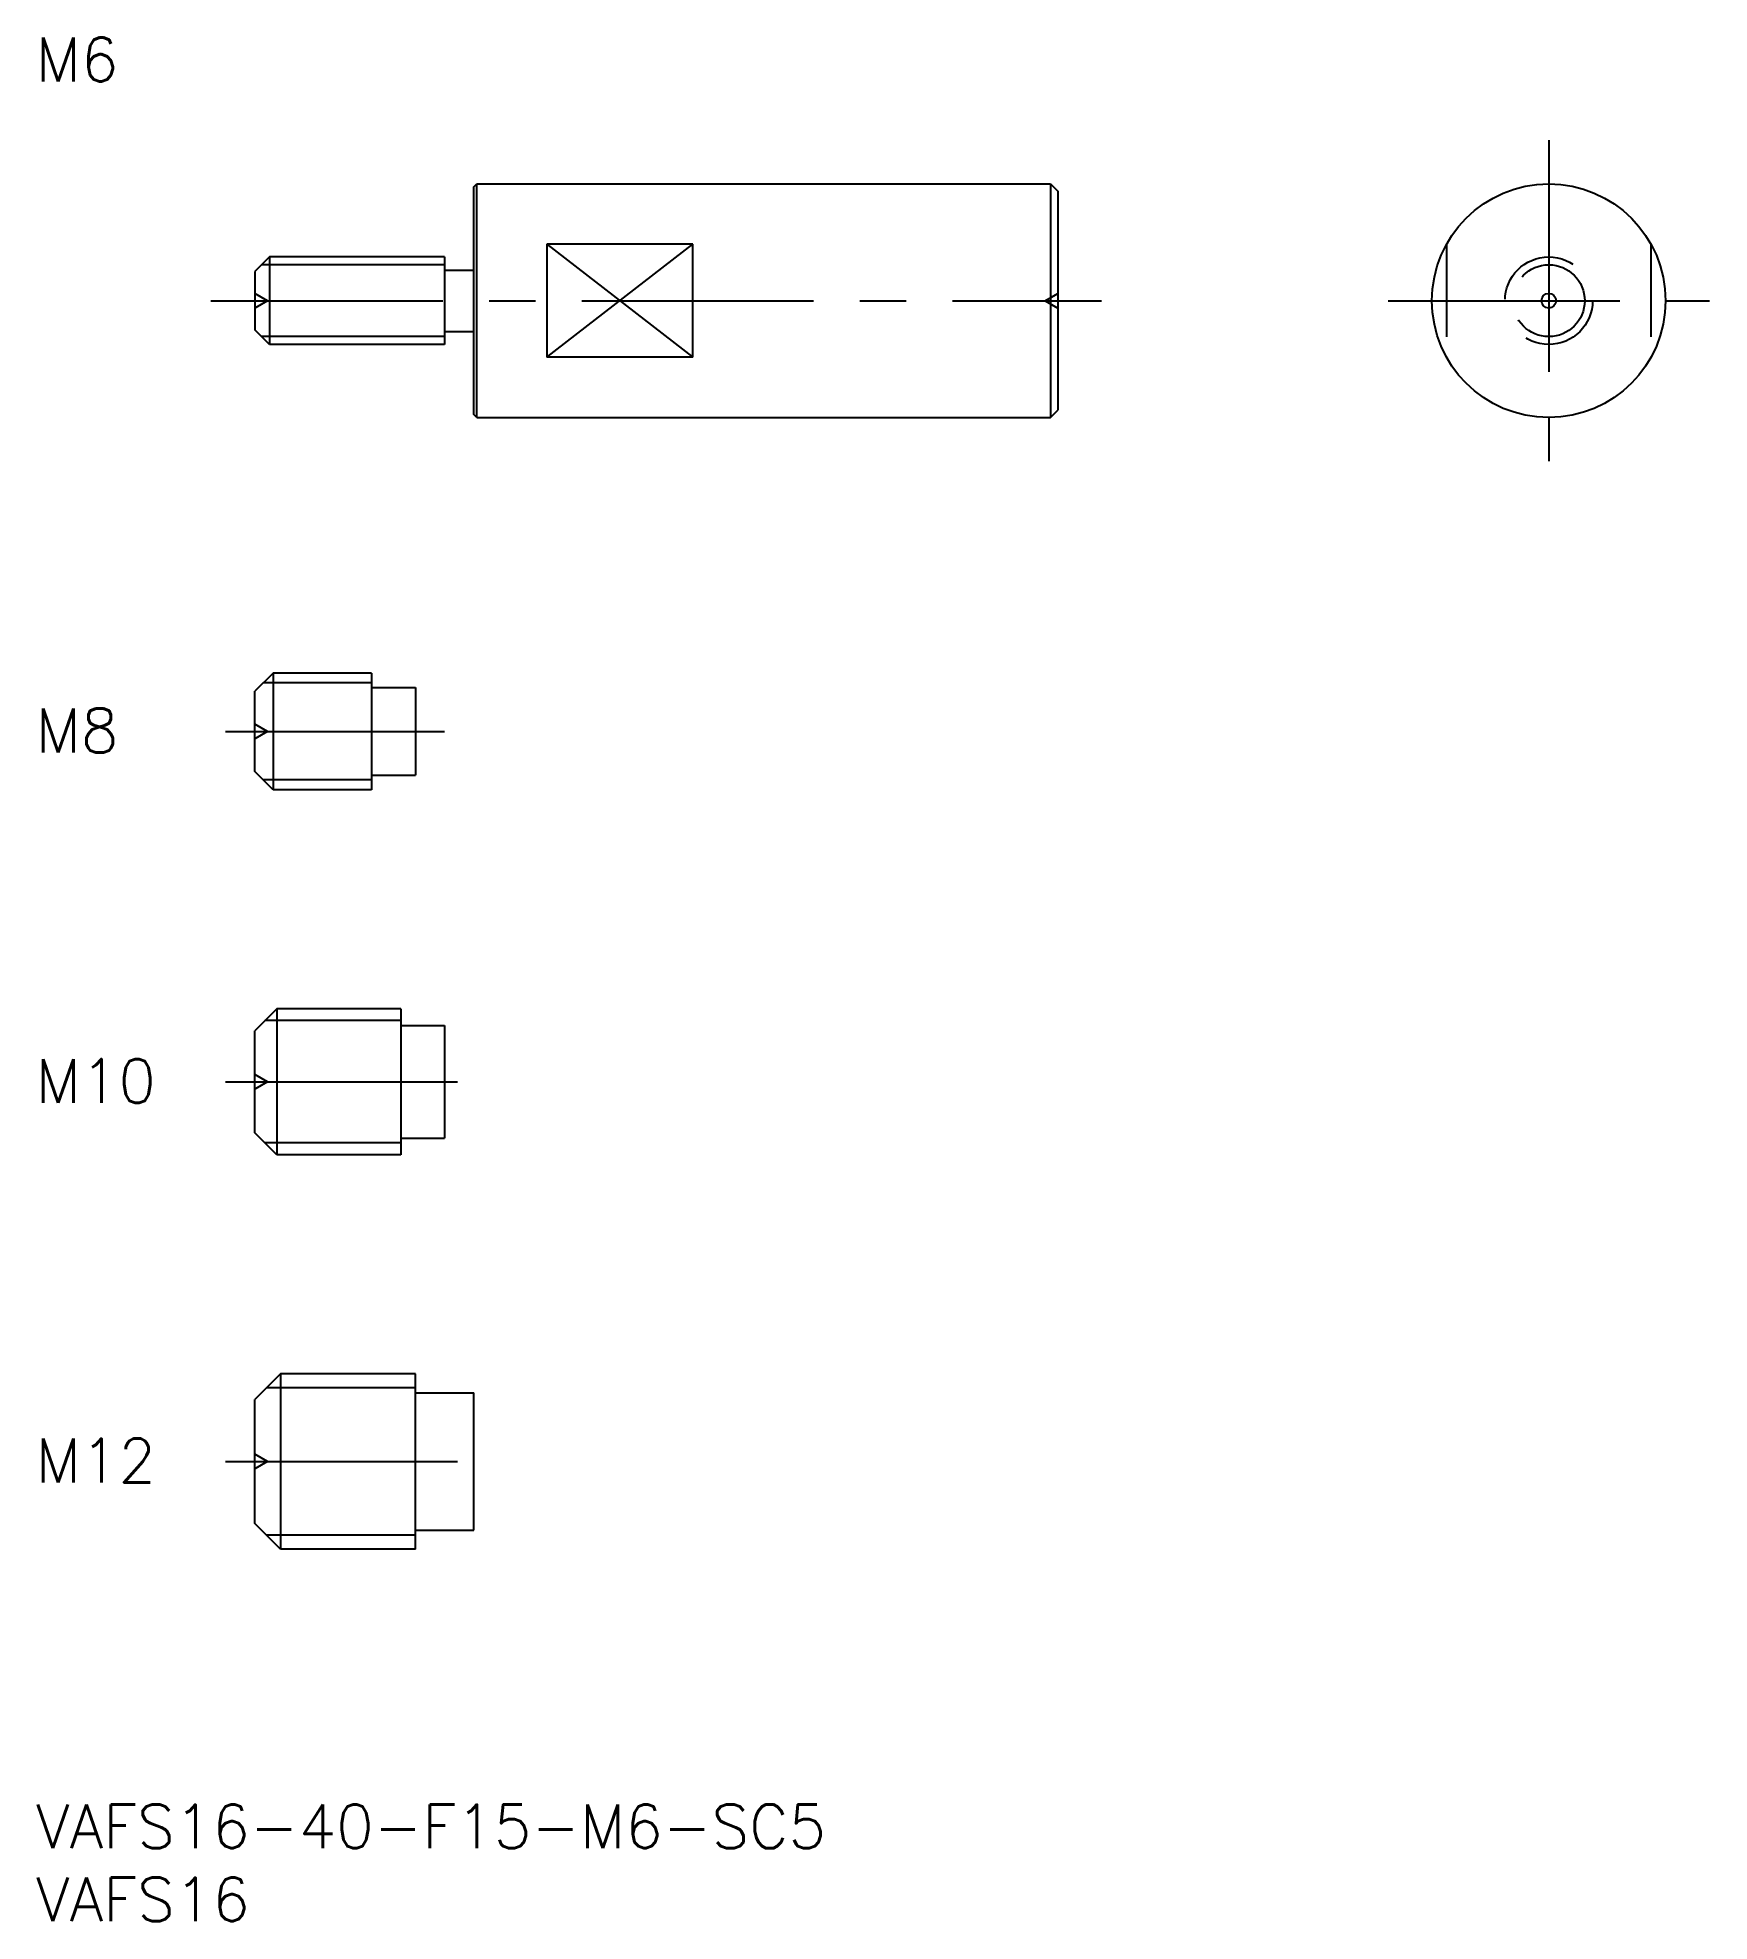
# Model space of a CAD drawing. Extents: x 0 to 115, y -8 to 121.
import ezdxf

# ---------------------------------------------------------------- set-up
doc = ezdxf.new("R2010")
doc.units = 0
doc.header["$LTSCALE"] = 0.5
doc.linetypes.add('CENTER', pattern=[50.8, 31.75, -6.35, 6.35, -6.35])
doc.linetypes.add('DASHED', pattern=[19.05, 12.7, -6.35])
for name, color, linetype in [('MSM_CENTER', 1, 'CENTER'), ('MSM_CONTINUOUS', 7, 'CONTINUOUS'), ('MSM_DASHED', 4, 'DASHED'), ('MSM_NARROW', 5, 'CONTINUOUS'), ('MSM_PART_NUMBER', 7, 'CONTINUOUS')]:
    doc.layers.add(name, color=color, linetype=linetype)
doc.styles.get("Standard").update_dxf_attribs({"font": 'txt.shx', "height": 1, "bigfont": 'bigfont.shx'})

# ---------------------------------------------------------------- blocks, each defined once
blk = doc.blocks.new('*U10')
at = {"layer": 'MSM_PART_NUMBER'}
blk.add_text('VAFS16-40-F15-M6-SC5', height=3, dxfattribs=at).set_placement((0, -3))
blk = doc.blocks.new('*U11')
at = {"layer": 'MSM_PART_NUMBER'}
blk.add_text('VAFS16', height=3, dxfattribs=at).set_placement((0, -8))
blk = doc.blocks.new('*U12')
at = {"layer": 'MSM_PART_NUMBER'}
blk.add_text('M12', height=3, dxfattribs=at).set_placement((0, 22.06))
blk = doc.blocks.new('*U13')
at = {"layer": 'MSM_PART_NUMBER'}
blk.add_text('M10', height=3, dxfattribs=at).set_placement((0, 48.06))
blk = doc.blocks.new('*U14')
at = {"layer": 'MSM_PART_NUMBER'}
blk.add_text('M8', height=3, dxfattribs=at).set_placement((0, 72.06))
blk = doc.blocks.new('*U15')
at = {"layer": 'MSM_PART_NUMBER'}
blk.add_text('M6', height=3, dxfattribs=at).set_placement((0, 118.02))

msp = doc.modelspace()

# ---------------------------------------------------------------- linework, layer by layer
at = {"layer": 'MSM_CENTER'}
for p, q in [((103.63, 114), (103.63, 92)), ((12, 103), (73, 103)), ((92.63, 103), (114.63, 103)), ((13, 73.5), (28, 73.5)), ((13, 49.5), (30, 49.5)), ((13, 23.5), (32, 23.5))]:
    msp.add_line(p, q, dxfattribs=at)
at = {"layer": 'MSM_CONTINUOUS'}
for p, q in [((30, 110.8), (30.2, 111)), ((30.2, 111), (69.5, 111)), ((30.2, 95), (30.2, 111)), ((69.5, 111), (69.5, 95)), ((69.5, 111), (70, 110.5)), ((30, 95.2), (30, 110.8)), ((70, 110.5), (70, 95.5)), ((16, 106), (15, 105)), ((28, 106), (16, 106)), ((16, 106), (16, 100)), ((28, 106), (28, 100)), ((35, 106.87), (35, 99.13)), ((45, 106.87), (35, 106.87)), ((45, 99.13), (45, 106.87)), ((15, 105), (15, 101)), ((28, 105.1), (30, 105.1)), ((16, 100), (15, 101)), ((28, 100.9), (30, 100.9)), ((28, 100), (16, 100)), ((45, 99.13), (35, 99.13)), ((69.5, 95), (70, 95.5)), ((30.2, 95), (30, 95.2)), ((30.2, 95), (69.5, 95)), ((16.25, 77.5), (15, 76.25)), ((23, 77.5), (16.25, 77.5)), ((16.25, 77.5), (16.25, 69.5)), ((23, 77.5), (23, 69.5)), ((15, 70.75), (15, 76.25)), ((23, 76.5), (26, 76.5)), ((26, 76.5), (26, 70.5)), ((16.25, 69.5), (15, 70.75)), ((23, 70.5), (26, 70.5)), ((23, 69.5), (16.25, 69.5)), ((16.5, 54.5), (15, 53)), ((25, 54.5), (16.5, 54.5)), ((16.5, 54.5), (16.5, 44.5)), ((25, 54.5), (25, 44.5)), ((15, 46), (15, 53)), ((25, 53.35), (28, 53.35)), ((28, 53.35), (28, 45.65)), ((16.5, 44.5), (15, 46)), ((25, 45.65), (28, 45.65)), ((25, 44.5), (16.5, 44.5)), ((16.75, 29.5), (15, 27.75)), ((26, 29.5), (16.75, 29.5)), ((16.75, 29.5), (16.75, 17.5)), ((26, 17.5), (26, 29.5)), ((15, 19.25), (15, 27.75)), ((26, 28.2), (30, 28.2)), ((30, 18.8), (30, 28.2)), ((16.75, 17.5), (15, 19.25)), ((26, 18.8), (30, 18.8)), ((26, 17.5), (16.75, 17.5))]:
    msp.add_line(p, q, dxfattribs=at)
for radius in [8, 0.5]:
    msp.add_circle((103.63, 103), radius, dxfattribs=at)
at = {"layer": 'MSM_DASHED'}
for p, q in [((96.63, 106.87), (96.63, 99.13)), ((110.63, 106.87), (110.63, 99.13)), ((15.87, 103), (15, 103.5)), ((69.13, 103), (70, 103.5)), ((15.87, 103), (15, 102.5)), ((69.13, 103), (70, 102.5)), ((15.87, 73.5), (15, 74)), ((15.87, 73.5), (15, 73)), ((15.87, 49.5), (15, 50)), ((15.87, 49.5), (15, 49)), ((15.87, 23.5), (15, 24)), ((15.87, 23.5), (15, 23))]:
    msp.add_line(p, q, dxfattribs=at)
for radius in [3, 2.46]:
    msp.add_circle((103.63, 103), radius, dxfattribs=at)
at = {"layer": 'MSM_NARROW'}
for p, q in [((35, 106.87), (45, 99.13)), ((35, 99.13), (45, 106.87)), ((28, 105.46), (15.46, 105.46)), ((28, 100.54), (15.46, 100.54)), ((23, 76.82), (15.57, 76.82)), ((23, 70.18), (15.57, 70.18)), ((25, 53.69), (15.69, 53.69)), ((25, 45.31), (15.69, 45.31)), ((26, 28.55), (15.8, 28.55)), ((26, 18.45), (15.8, 18.45))]:
    msp.add_line(p, q, dxfattribs=at)

# ---------------------------------------------------------------- block references
at = {"layer": 'MSM_CONTINUOUS'}
for name in ['*U15', '*U14', '*U13', '*U12', '*U10', '*U11']:
    msp.add_blockref(name, (0, 0), dxfattribs=at)

doc.saveas('drawing.dxf')
